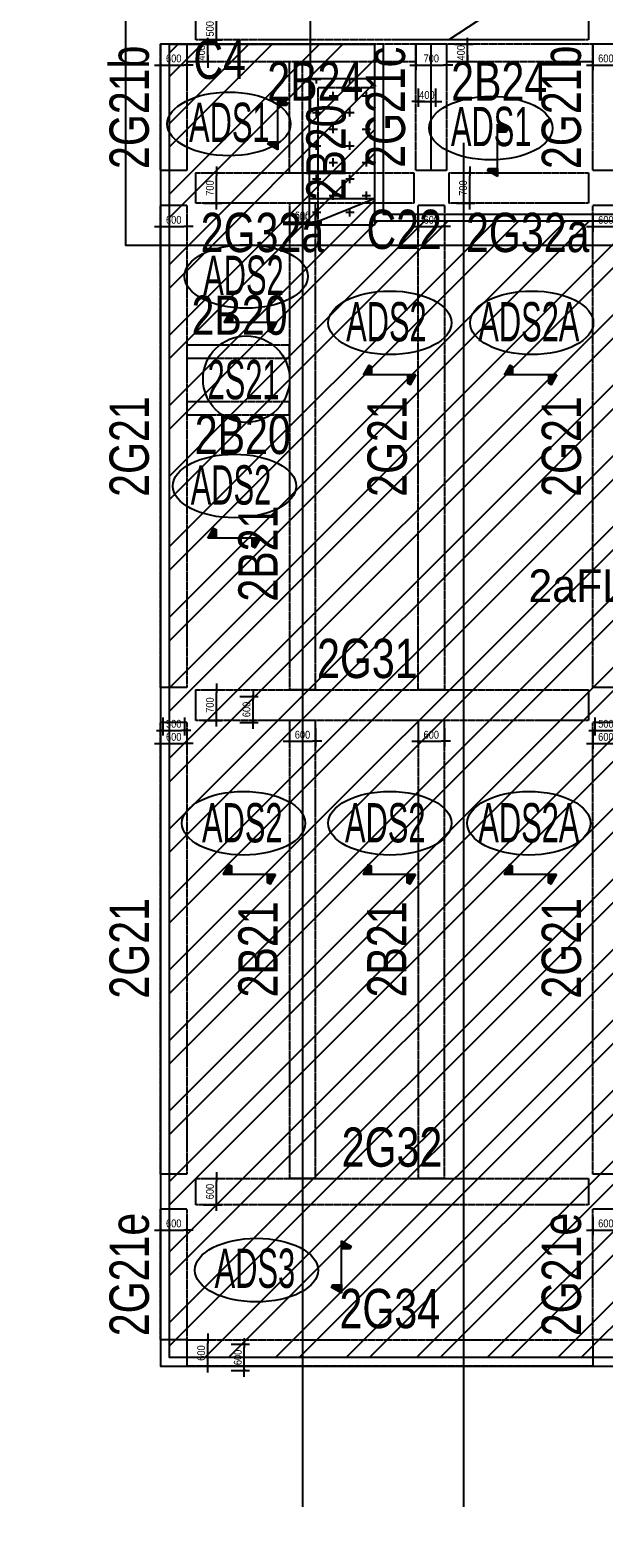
# Model space of a CAD drawing. Header units: millimetres. Extents: x -91198 to 200029, y -144 to 153500.
# Drawn here: x 89162 to 102310, y 73027 to 107427 of the extents above; entities that cross this region are included whole.
import ezdxf
from ezdxf.enums import TextEntityAlignment as Align

# ---------------------------------------------------------------- set-up
doc = ezdxf.new("R2010")
doc.units = ezdxf.units.MM
doc.linetypes.add('HID', pattern=[2.3, 1.5, -0.8])
doc.layers.get('Defpoints').update_dxf_attribs({"color": 159})
for name, color, linetype in [('$0$A-HAT', 8, 'Continuous'), ('^DECK', 130, 'Continuous'), ('A-CEN', 1, 'Continuous'), ('A-ELE', 7, 'Continuous'), ('A-HAT', 251, 'Continuous'), ('A-OPEN', 1, 'Continuous'), ('BEAM-TEXT', 4, 'Continuous'), ('COLUMN-TEXT', 2, 'Continuous'), ('DECK-PL', 4, 'Continuous'), ('DECK-SLAB', 4, 'Continuous'), ('GIRDER-TEXT', 7, 'Continuous'), ('TXT-SLAB', 6, 'Continuous'), ('레벨', 40, 'Continuous'), ('보(beam)', 4, 'HID'), ('보(girder)', 7, 'HID'), ('슬래브라인', 7, 'Continuous')]:
    doc.layers.add(name, color=color, linetype=linetype)
doc.layers.add('NOPLOT', color=191, linetype='Continuous', plot=False)
doc.styles.add('Gdim', font='', dxfattribs={"width": 0.9})
doc.styles.add('Gtx', font='')
doc.styles.get('Gdim').set_extended_font_data('Dotum')
doc.styles.get('Gtx').set_extended_font_data('Dotum')
doc.dimstyles.new('Gdim200', dxfattribs={"dimscale": 200, "dimtxt": 3, "dimasz": 1.2, "dimexe": 2, "dimexo": 3, "dimgap": 1, "dimtad": 1, "dimdsep": 46, "dimlunit": 6, "dimtxsty": 'Gdim', "dimblk1": '_CIDOT', "dimblk2": '_CIDOT', "dimsah": 1, "dimcen": 2.5, "dimdle": 2, "dimclrd": 1, "dimclre": 1, "dimclrt": 3, "dimazin": 2, "dimtfac": 1, "dimtix": 1, "dimtmove": 2, "dimatfit": 3, "dimldrblk": '_CIDOT', "dimfxl": 2, "dimtolj": 1, "dimtzin": 0, "dimarcsym": 0})

# ---------------------------------------------------------------- blocks, each defined once
blk = doc.blocks.new('_CIDOT')
at = {"color": 0, "linetype": 'ByBlock'}
blk.add_line((2, 0), (-1, 0), dxfattribs=at)
at = {"color": 0, "linetype": 'ByBlock', "const_width": 0.5}
blk.add_lwpolyline([(-0.25, 0, 1), (0.25, 0, 1)], format="xyb", close=True, dxfattribs=at)
blk = doc.blocks.new('*D1475')
at = {"layer": 'Defpoints', "color": 155, "lineweight": -2, "transparency": 16777216}
for p, q in [((-1725, 650), (-1305, 650)), ((-1425, 222), (-1425, 578)), ((-1725, 150), (-1305, 150))]:
    blk.add_line(p, q, dxfattribs=at)
at = {"layer": 'Defpoints', "color": 0, "transparency": 16777216}
for p in [(-1905, 650), (-1425, 650), (-1905, 150)]:
    blk.add_point(p, dxfattribs=at)
at = {"layer": 'Defpoints', "color": 155, "lineweight": -2, "transparency": 16777216, "xscale": 71.99999999999994, "yscale": 71.99999999999994, "zscale": 71.99999999999994}
for p, rotation in [((-1425, 650), 90), ((-1425, 150), 270)]:
    blk.add_blockref('_CIDOT', p, dxfattribs=dict(at, rotation=rotation))
at = {"layer": 'Defpoints', "color": 3, "transparency": 16777216, "insert": (-1576, 400), "char_height": 180, "attachment_point": 5, "rotation": 90, "style": 'Gdim'}
blk.add_mtext('\\A1;{\\C155;500}', dxfattribs=at)
blk = doc.blocks.new('*D1509')
at = {"layer": 'Defpoints', "color": 155, "lineweight": -2, "transparency": 16777216}
for p, q in [((-7525, 750), (-7105, 750)), ((-7225, 122), (-7225, 678)), ((-7525, 50), (-7105, 50))]:
    blk.add_line(p, q, dxfattribs=at)
at = {"layer": 'Defpoints', "color": 0, "transparency": 16777216}
for p in [(-7705, 750), (-7225, 750), (-7705, 50)]:
    blk.add_point(p, dxfattribs=at)
at = {"layer": 'Defpoints', "color": 155, "lineweight": -2, "transparency": 16777216, "xscale": 71.99999999999994, "yscale": 71.99999999999994, "zscale": 71.99999999999994}
for p, rotation in [((-7225, 750), 90), ((-7225, 50), 270)]:
    blk.add_blockref('_CIDOT', p, dxfattribs=dict(at, rotation=rotation))
at = {"layer": 'Defpoints', "color": 3, "transparency": 16777216, "insert": (-7376, 400), "char_height": 180, "attachment_point": 5, "rotation": 90, "style": 'Gdim'}
blk.add_mtext('\\A1;{\\C155;700}', dxfattribs=at)
blk = doc.blocks.new('*D1519')
at = {"layer": 'Defpoints', "color": 155, "lineweight": -2, "transparency": 16777216}
for p, q in [((-1725, 700), (-1305, 700)), ((-1425, 172), (-1425, 628)), ((-1725, 100), (-1305, 100))]:
    blk.add_line(p, q, dxfattribs=at)
at = {"layer": 'Defpoints', "color": 0, "transparency": 16777216}
for p in [(-1905, 700), (-1425, 700), (-1905, 100)]:
    blk.add_point(p, dxfattribs=at)
at = {"layer": 'Defpoints', "color": 155, "lineweight": -2, "transparency": 16777216, "xscale": 71.99999999999994, "yscale": 71.99999999999994, "zscale": 71.99999999999994}
for p, rotation in [((-1425, 700), 90), ((-1425, 100), 270)]:
    blk.add_blockref('_CIDOT', p, dxfattribs=dict(at, rotation=rotation))
at = {"layer": 'Defpoints', "color": 3, "transparency": 16777216, "insert": (-1576, 400), "char_height": 180, "attachment_point": 5, "rotation": 90, "style": 'Gdim'}
blk.add_mtext('\\A1;{\\C155;600}', dxfattribs=at)
blk = doc.blocks.new('*D1547')
at = {"layer": 'Defpoints', "color": 155, "lineweight": -2, "transparency": 16777216}
for p, q in [((-888, 500), (-468, 500)), ((-588, 572), (-588, 644)), ((-588, 100), (-588, 500)), ((-888, 100), (-468, 100)), ((-588, 28), (-588, -44))]:
    blk.add_line(p, q, dxfattribs=at)
at = {"layer": 'Defpoints', "color": 0, "transparency": 16777216}
for p in [(-1068, 500), (-588, 500), (-1068, 100)]:
    blk.add_point(p, dxfattribs=at)
at = {"layer": 'Defpoints', "color": 155, "lineweight": -2, "transparency": 16777216, "xscale": 71.99999999999994, "yscale": 71.99999999999994, "zscale": 71.99999999999994}
for p, rotation in [((-588, 500), 270), ((-588, 100), 90)]:
    blk.add_blockref('_CIDOT', p, dxfattribs=dict(at, rotation=rotation))
at = {"layer": 'Defpoints', "color": 3, "transparency": 16777216, "insert": (-738, 300), "char_height": 180, "attachment_point": 5, "rotation": 90, "style": 'Gdim'}
blk.add_mtext('\\A1;{\\C155;400}', dxfattribs=at)
blk = doc.blocks.new('*D1574')
at = {"layer": 'Defpoints', "color": 155, "lineweight": -2, "transparency": 16777216}
for p, q in [((-1725, 700), (-1305, 700)), ((-1425, 172), (-1425, 628)), ((-888, 600), (-468, 600)), ((-588, 72), (-588, 528)), ((-1725, 100), (-1305, 100)), ((-888, 0), (-468, 0))]:
    blk.add_line(p, q, dxfattribs=at)
at = {"layer": 'Defpoints', "color": 0, "transparency": 16777216}
for p in [(-1905, 700), (-1425, 700), (-1068, 600), (-588, 600), (-1905, 100), (-1068, 0)]:
    blk.add_point(p, dxfattribs=at)
at = {"layer": 'Defpoints', "color": 155, "lineweight": -2, "transparency": 16777216, "xscale": 71.99999999999994, "yscale": 71.99999999999994, "zscale": 71.99999999999994}
for p, rotation in [((-1425, 700), 90), ((-588, 600), 90), ((-1425, 100), 270), ((-588, 0), 270)]:
    blk.add_blockref('_CIDOT', p, dxfattribs=dict(at, rotation=rotation))
at = {"layer": 'Defpoints', "color": 3, "transparency": 16777216, "char_height": 180, "attachment_point": 5, "rotation": 90, "style": 'Gdim'}
for insert in [(-1576, 400), (-738, 300)]:
    blk.add_mtext('\\A1;{\\C155;600}', dxfattribs=dict(at, insert=insert))
blk = doc.blocks.new('*D1575')
at = {"layer": 'Defpoints', "color": 155, "lineweight": -2, "transparency": 16777216}
for p, q in [((-1725, 700), (-1305, 700)), ((-1425, 172), (-1425, 628)), ((-1725, 100), (-1305, 100))]:
    blk.add_line(p, q, dxfattribs=at)
at = {"layer": 'Defpoints', "color": 0, "transparency": 16777216}
for p in [(-1905, 700), (-1425, 700), (-1905, 100)]:
    blk.add_point(p, dxfattribs=at)
at = {"layer": 'Defpoints', "color": 155, "lineweight": -2, "transparency": 16777216, "xscale": 71.99999999999994, "yscale": 71.99999999999994, "zscale": 71.99999999999994}
for p, rotation in [((-1425, 700), 90), ((-1425, 100), 270)]:
    blk.add_blockref('_CIDOT', p, dxfattribs=dict(at, rotation=rotation))
at = {"layer": 'Defpoints', "color": 3, "transparency": 16777216, "insert": (-1576, 400), "char_height": 180, "attachment_point": 5, "rotation": 90, "style": 'Gdim'}
blk.add_mtext('\\A1;{\\C155;600}', dxfattribs=at)
blk = doc.blocks.new('*D1576')
at = {"layer": 'Defpoints', "color": 155, "lineweight": -2, "transparency": 16777216}
for p, q in [((-1725, 750), (-1305, 750)), ((-1425, 122), (-1425, 678)), ((-888, 600), (-468, 600)), ((-588, 72), (-588, 528)), ((-1725, 50), (-1305, 50)), ((-888, 0), (-468, 0))]:
    blk.add_line(p, q, dxfattribs=at)
at = {"layer": 'Defpoints', "color": 0, "transparency": 16777216}
for p in [(-1905, 750), (-1425, 750), (-1068, 600), (-588, 600), (-1905, 50), (-1068, 0)]:
    blk.add_point(p, dxfattribs=at)
at = {"layer": 'Defpoints', "color": 155, "lineweight": -2, "transparency": 16777216, "xscale": 71.99999999999994, "yscale": 71.99999999999994, "zscale": 71.99999999999994}
for p, rotation in [((-1425, 750), 90), ((-588, 600), 90), ((-1425, 50), 270), ((-588, 0), 270)]:
    blk.add_blockref('_CIDOT', p, dxfattribs=dict(at, rotation=rotation))
at = {"layer": 'Defpoints', "color": 3, "transparency": 16777216, "char_height": 180, "attachment_point": 5, "rotation": 90, "style": 'Gdim'}
for s, insert in [('\\A1;{\\C155;700}', (-1576, 400)), ('\\A1;{\\C155;600}', (-738, 300))]:
    blk.add_mtext(s, dxfattribs=dict(at, insert=insert))
blk = doc.blocks.new('*D1517')
at = {"layer": 'Defpoints', "color": 155, "lineweight": -2, "transparency": 16777216}
for p, q in [((-1725, 700), (-1305, 700)), ((-1425, 172), (-1425, 628)), ((-1725, 100), (-1305, 100))]:
    blk.add_line(p, q, dxfattribs=at)
at = {"layer": 'Defpoints', "color": 0, "transparency": 16777216}
for p in [(-1905, 700), (-1425, 700), (-1905, 100)]:
    blk.add_point(p, dxfattribs=at)
at = {"layer": 'Defpoints', "color": 155, "lineweight": -2, "transparency": 16777216, "xscale": 71.99999999999994, "yscale": 71.99999999999994, "zscale": 71.99999999999994}
for p, rotation in [((-1425, 700), 90), ((-1425, 100), 270)]:
    blk.add_blockref('_CIDOT', p, dxfattribs=dict(at, rotation=rotation))
at = {"layer": 'Defpoints', "color": 3, "transparency": 16777216, "insert": (-1576, 400), "char_height": 180, "attachment_point": 5, "rotation": 90, "style": 'Gdim'}
blk.add_mtext('\\A1;{\\C155;600}', dxfattribs=at)
blk = doc.blocks.new('*D1526')
at = {"layer": 'Defpoints', "color": 155, "lineweight": -2, "transparency": 16777216}
for p, q in [((-1725, 700), (-1305, 700)), ((-2025, 650), (-1605, 650)), ((-1725, 222), (-1725, 578)), ((-1425, 172), (-1425, 628)), ((-2025, 150), (-1605, 150)), ((-1725, 100), (-1305, 100))]:
    blk.add_line(p, q, dxfattribs=at)
at = {"layer": 'Defpoints', "color": 0, "transparency": 16777216}
for p in [(-1905, 700), (-1425, 700), (-2205, 650), (-1725, 650), (-2205, 150), (-1905, 100)]:
    blk.add_point(p, dxfattribs=at)
at = {"layer": 'Defpoints', "color": 155, "lineweight": -2, "transparency": 16777216, "xscale": 71.99999999999994, "yscale": 71.99999999999994, "zscale": 71.99999999999994}
for p, rotation in [((-1725, 650), 90), ((-1425, 700), 90), ((-1725, 150), 270), ((-1425, 100), 270)]:
    blk.add_blockref('_CIDOT', p, dxfattribs=dict(at, rotation=rotation))
at = {"layer": 'Defpoints', "color": 3, "transparency": 16777216, "char_height": 180, "attachment_point": 5, "rotation": 90, "style": 'Gdim'}
for s, insert in [('\\A1;{\\C155;500}', (-1876, 400)), ('\\A1;{\\C155;600}', (-1576, 400))]:
    blk.add_mtext(s, dxfattribs=dict(at, insert=insert))
blk = doc.blocks.new('*D1543')
at = {"layer": 'Defpoints', "color": 155, "lineweight": -2, "transparency": 16777216}
for p, q in [((-1725, 700), (-1305, 700)), ((-1425, 172), (-1425, 628)), ((-1725, 100), (-1305, 100))]:
    blk.add_line(p, q, dxfattribs=at)
at = {"layer": 'Defpoints', "color": 0, "transparency": 16777216}
for p in [(-1905, 700), (-1425, 700), (-1905, 100)]:
    blk.add_point(p, dxfattribs=at)
at = {"layer": 'Defpoints', "color": 155, "lineweight": -2, "transparency": 16777216, "xscale": 71.99999999999994, "yscale": 71.99999999999994, "zscale": 71.99999999999994}
for p, rotation in [((-1425, 700), 90), ((-1425, 100), 270)]:
    blk.add_blockref('_CIDOT', p, dxfattribs=dict(at, rotation=rotation))
at = {"layer": 'Defpoints', "color": 3, "transparency": 16777216, "insert": (-1576, 400), "char_height": 180, "attachment_point": 5, "rotation": 90, "style": 'Gdim'}
blk.add_mtext('\\A1;{\\C155;600}', dxfattribs=at)
blk = doc.blocks.new('*D1578')
at = {"layer": 'Defpoints', "color": 155, "lineweight": -2, "transparency": 16777216}
for p, q in [((-888, 600), (-468, 600)), ((-888, 600), (-468, 600)), ((-588, 72), (-588, 528)), ((-588, 72), (-588, 528)), ((-888, 0), (-468, 0)), ((-888, 0), (-468, 0))]:
    blk.add_line(p, q, dxfattribs=at)
at = {"layer": 'Defpoints', "color": 0, "transparency": 16777216}
for p in [(-1068, 600), (-1068, 600), (-588, 600), (-588, 600), (-1068, 0), (-1068, 0)]:
    blk.add_point(p, dxfattribs=at)
at = {"layer": 'Defpoints', "color": 155, "lineweight": -2, "transparency": 16777216, "xscale": 71.99999999999994, "yscale": 71.99999999999994, "zscale": 71.99999999999994}
for p, rotation in [((-588, 600), 90), ((-588, 600), 90), ((-588, 0), 270), ((-588, 0), 270)]:
    blk.add_blockref('_CIDOT', p, dxfattribs=dict(at, rotation=rotation))
at = {"layer": 'Defpoints', "color": 3, "transparency": 16777216, "insert": (-738, 300), "char_height": 180, "attachment_point": 5, "rotation": 90, "style": 'Gdim'}
blk.add_mtext('\\A1;{\\C155;600}', dxfattribs=at)
blk.add_mtext('\\A1;{\\C155;600}', dxfattribs=at)
blk = doc.blocks.new('*D1580')
at = {"layer": 'Defpoints', "color": 155, "lineweight": -2, "transparency": 16777216}
for p, q in [((-888, 600), (-468, 600)), ((-838, 600), (-418, 600)), ((-588, 72), (-588, 528)), ((-538, 72), (-538, 528)), ((-888, 0), (-468, 0)), ((-838, 0), (-418, 0))]:
    blk.add_line(p, q, dxfattribs=at)
at = {"layer": 'Defpoints', "color": 0, "transparency": 16777216}
for p in [(-1068, 600), (-1018, 600), (-588, 600), (-538, 600), (-1068, 0), (-1018, 0)]:
    blk.add_point(p, dxfattribs=at)
at = {"layer": 'Defpoints', "color": 155, "lineweight": -2, "transparency": 16777216, "xscale": 71.99999999999994, "yscale": 71.99999999999994, "zscale": 71.99999999999994}
for p, rotation in [((-588, 600), 90), ((-538, 600), 90), ((-588, 0), 270), ((-538, 0), 270)]:
    blk.add_blockref('_CIDOT', p, dxfattribs=dict(at, rotation=rotation))
at = {"layer": 'Defpoints', "color": 3, "transparency": 16777216, "char_height": 180, "attachment_point": 5, "rotation": 90, "style": 'Gdim'}
for insert in [(-738, 300), (-688, 300)]:
    blk.add_mtext('\\A1;{\\C155;600}', dxfattribs=dict(at, insert=insert))
blk = doc.blocks.new('*D1598')
at = {"layer": 'Defpoints', "color": 155, "lineweight": -2, "transparency": 16777216}
for p, q in [((138834, 97805), (139254, 97805)), ((139134, 97877), (139134, 97949)), ((139134, 97505), (139134, 97805)), ((138834, 97505), (139254, 97505)), ((139134, 97433), (139134, 97361)), ((-888, 600), (-468, 600)), ((-588, 72), (-588, 528)), ((-888, 0), (-468, 0))]:
    blk.add_line(p, q, dxfattribs=at)
at = {"layer": 'Defpoints', "color": 0, "transparency": 16777216}
for p in [(138654, 97805), (139134, 97805), (138654, 97505), (-1068, 600), (-588, 600), (-1068, 0)]:
    blk.add_point(p, dxfattribs=at)
at = {"layer": 'Defpoints', "color": 155, "lineweight": -2, "transparency": 16777216, "xscale": 71.99999999999994, "yscale": 71.99999999999994, "zscale": 71.99999999999994}
for p, rotation in [((139134, 97805), 270), ((139134, 97505), 90), ((-588, 600), 90), ((-588, 0), 270)]:
    blk.add_blockref('_CIDOT', p, dxfattribs=dict(at, rotation=rotation))
at = {"layer": 'Defpoints', "color": 3, "transparency": 16777216, "char_height": 180, "attachment_point": 5, "rotation": 90, "style": 'Gdim'}
for s, insert in [('\\A1;{\\C155;300}', (138983, 97655)), ('\\A1;{\\C155;600}', (-738, 300))]:
    blk.add_mtext(s, dxfattribs=dict(at, insert=insert))
blk = doc.blocks.new('A$C58C40D4B')
at = {"layer": 'DECK-PL'}
for points in [[(-600, 2), (-471, -223), (-415, -192), (-415, 2)], [(600, 2), (471, 228), (415, 196), (415, 2)]]:
    blk.add_hatch(color=256, dxfattribs=at).paths.add_polyline_path(points)
blk.add_line((-600, 2), (600, 2), dxfattribs=at)
for points in [[(-600, 2), (-471, -223), (-415, -192), (-415, 2), (-415, 2), (-471, 2), (-600, 2)], [(600, 2), (471, 228), (415, 196), (415, 2), (415, 2), (471, 2), (600, 2)]]:
    blk.add_lwpolyline(points, dxfattribs=at)
blk = doc.blocks.new('*D1424')
at = {"layer": 'Defpoints', "color": 155, "lineweight": -2, "transparency": 16777216}
for p, q in [((-7525, 750), (-7105, 750)), ((-7225, 122), (-7225, 678)), ((-888, 500), (-468, 500)), ((-588, 572), (-588, 644)), ((-588, 100), (-588, 500)), ((-7525, 50), (-7105, 50)), ((-888, 100), (-468, 100)), ((-588, 28), (-588, -44))]:
    blk.add_line(p, q, dxfattribs=at)
at = {"layer": 'Defpoints', "color": 0, "transparency": 16777216}
for p in [(-7705, 750), (-7225, 750), (-1068, 500), (-588, 500), (-7705, 50), (-1068, 100)]:
    blk.add_point(p, dxfattribs=at)
at = {"layer": 'Defpoints', "color": 155, "lineweight": -2, "transparency": 16777216, "xscale": 71.99999999999994, "yscale": 71.99999999999994, "zscale": 71.99999999999994}
for p, rotation in [((-7225, 750), 90), ((-588, 500), 270), ((-7225, 50), 270), ((-588, 100), 90)]:
    blk.add_blockref('_CIDOT', p, dxfattribs=dict(at, rotation=rotation))
at = {"layer": 'Defpoints', "color": 3, "transparency": 16777216, "char_height": 180, "attachment_point": 5, "rotation": 90, "style": 'Gdim'}
for s, insert in [('\\A1;{\\C155;700}', (-7376, 400)), ('\\A1;{\\C155;400}', (-738, 300))]:
    blk.add_mtext(s, dxfattribs=dict(at, insert=insert))
blk = doc.blocks.new('*D1609')
at = {"layer": 'Defpoints', "color": 155, "lineweight": -2, "transparency": 16777216}
for p, q in [((-7525, 750), (-7105, 750)), ((-7225, 122), (-7225, 678)), ((-7525, 50), (-7105, 50))]:
    blk.add_line(p, q, dxfattribs=at)
at = {"layer": 'Defpoints', "color": 0, "transparency": 16777216}
for p in [(-7705, 750), (-7225, 750), (-7705, 50)]:
    blk.add_point(p, dxfattribs=at)
at = {"layer": 'Defpoints', "color": 155, "lineweight": -2, "transparency": 16777216, "xscale": 71.99999999999994, "yscale": 71.99999999999994, "zscale": 71.99999999999994}
for p, rotation in [((-7225, 750), 90), ((-7225, 50), 270)]:
    blk.add_blockref('_CIDOT', p, dxfattribs=dict(at, rotation=rotation))
at = {"layer": 'Defpoints', "color": 3, "transparency": 16777216, "insert": (-7376, 400), "char_height": 180, "attachment_point": 5, "rotation": 90, "style": 'Gdim'}
blk.add_mtext('\\A1;{\\C155;700}', dxfattribs=at)
blk = doc.blocks.new('*D1610')
at = {"layer": 'Defpoints', "color": 155, "lineweight": -2, "transparency": 16777216}
for p, q in [((-1725, 750), (-1305, 750)), ((-1425, 122), (-1425, 678)), ((-888, 500), (-468, 500)), ((-588, 572), (-588, 644)), ((-588, 100), (-588, 500)), ((-1725, 50), (-1305, 50)), ((-888, 100), (-468, 100)), ((-588, 28), (-588, -44))]:
    blk.add_line(p, q, dxfattribs=at)
at = {"layer": 'Defpoints', "color": 0, "transparency": 16777216}
for p in [(-1905, 750), (-1425, 750), (-1068, 500), (-588, 500), (-1905, 50), (-1068, 100)]:
    blk.add_point(p, dxfattribs=at)
at = {"layer": 'Defpoints', "color": 155, "lineweight": -2, "transparency": 16777216, "xscale": 71.99999999999994, "yscale": 71.99999999999994, "zscale": 71.99999999999994}
for p, rotation in [((-1425, 750), 90), ((-588, 500), 270), ((-1425, 50), 270), ((-588, 100), 90)]:
    blk.add_blockref('_CIDOT', p, dxfattribs=dict(at, rotation=rotation))
at = {"layer": 'Defpoints', "color": 3, "transparency": 16777216, "char_height": 180, "attachment_point": 5, "rotation": 90, "style": 'Gdim'}
for s, insert in [('\\A1;{\\C155;700}', (-1576, 400)), ('\\A1;{\\C155;400}', (-738, 300))]:
    blk.add_mtext(s, dxfattribs=dict(at, insert=insert))
blk = doc.blocks.new('*D1611')
at = {"layer": 'Defpoints', "color": 155, "lineweight": -2, "transparency": 16777216}
for p, q in [((-838, 500), (-418, 500)), ((-538, 572), (-538, 644)), ((-538, 100), (-538, 500)), ((-838, 100), (-418, 100)), ((-538, 28), (-538, -44))]:
    blk.add_line(p, q, dxfattribs=at)
at = {"layer": 'Defpoints', "color": 0, "transparency": 16777216}
for p in [(-1018, 500), (-538, 500), (-1018, 100)]:
    blk.add_point(p, dxfattribs=at)
at = {"layer": 'Defpoints', "color": 155, "lineweight": -2, "transparency": 16777216, "xscale": 71.99999999999994, "yscale": 71.99999999999994, "zscale": 71.99999999999994}
for p, rotation in [((-538, 500), 270), ((-538, 100), 90)]:
    blk.add_blockref('_CIDOT', p, dxfattribs=dict(at, rotation=rotation))
at = {"layer": 'Defpoints', "color": 3, "transparency": 16777216, "insert": (-688, 300), "char_height": 180, "attachment_point": 5, "rotation": 90, "style": 'Gdim'}
blk.add_mtext('\\A1;{\\C155;400}', dxfattribs=at)
blk = doc.blocks.new('*D1613')
at = {"layer": 'Defpoints', "color": 155, "lineweight": -2, "transparency": 16777216}
for p, q in [((-1725, 700), (-1305, 700)), ((-1425, 172), (-1425, 628)), ((-1725, 100), (-1305, 100))]:
    blk.add_line(p, q, dxfattribs=at)
at = {"layer": 'Defpoints', "color": 0, "transparency": 16777216}
for p in [(-1905, 700), (-1425, 700), (-1905, 100)]:
    blk.add_point(p, dxfattribs=at)
at = {"layer": 'Defpoints', "color": 155, "lineweight": -2, "transparency": 16777216, "xscale": 71.99999999999994, "yscale": 71.99999999999994, "zscale": 71.99999999999994}
for p, rotation in [((-1425, 700), 90), ((-1425, 100), 270)]:
    blk.add_blockref('_CIDOT', p, dxfattribs=dict(at, rotation=rotation))
at = {"layer": 'Defpoints', "color": 3, "transparency": 16777216, "insert": (-1576, 400), "char_height": 180, "attachment_point": 5, "rotation": 90, "style": 'Gdim'}
blk.add_mtext('\\A1;{\\C155;600}', dxfattribs=at)
blk = doc.blocks.new('*D1614')
at = {"layer": 'Defpoints', "color": 155, "lineweight": -2, "transparency": 16777216}
for p, q in [((171734, 107105), (172154, 107105)), ((172034, 107177), (172034, 107249)), ((172034, 106705), (172034, 107105)), ((171734, 106705), (172154, 106705)), ((172034, 106633), (172034, 106561)), ((-1725, 750), (-1305, 750)), ((-1425, 122), (-1425, 678)), ((-1725, 50), (-1305, 50))]:
    blk.add_line(p, q, dxfattribs=at)
at = {"layer": 'Defpoints', "color": 0, "transparency": 16777216}
for p in [(171554, 107105), (172034, 107105), (171554, 106705), (-1905, 750), (-1425, 750), (-1905, 50)]:
    blk.add_point(p, dxfattribs=at)
at = {"layer": 'Defpoints', "color": 155, "lineweight": -2, "transparency": 16777216, "xscale": 71.99999999999994, "yscale": 71.99999999999994, "zscale": 71.99999999999994}
for p, rotation in [((172034, 107105), 270), ((172034, 106705), 90), ((-1425, 750), 90), ((-1425, 50), 270)]:
    blk.add_blockref('_CIDOT', p, dxfattribs=dict(at, rotation=rotation))
at = {"layer": 'Defpoints', "color": 3, "transparency": 16777216, "char_height": 180, "attachment_point": 5, "rotation": 90, "style": 'Gdim'}
for s, insert in [('\\A1;{\\C155;400}', (171883, 106905)), ('\\A1;{\\C155;700}', (-1576, 400))]:
    blk.add_mtext(s, dxfattribs=dict(at, insert=insert))
blk = doc.blocks.new('*D1616')
at = {"layer": 'Defpoints', "color": 155, "lineweight": -2, "transparency": 16777216}
for p, q in [((171834, 104105), (172254, 104105)), ((172134, 103577), (172134, 104033)), ((171834, 103505), (172254, 103505)), ((-1725, 700), (-1305, 700)), ((-1425, 172), (-1425, 628)), ((-1725, 100), (-1305, 100))]:
    blk.add_line(p, q, dxfattribs=at)
at = {"layer": 'Defpoints', "color": 0, "transparency": 16777216}
for p in [(171654, 104105), (172134, 104105), (171654, 103505), (-1905, 700), (-1425, 700), (-1905, 100)]:
    blk.add_point(p, dxfattribs=at)
at = {"layer": 'Defpoints', "color": 155, "lineweight": -2, "transparency": 16777216, "xscale": 71.99999999999994, "yscale": 71.99999999999994, "zscale": 71.99999999999994}
for p, rotation in [((172134, 104105), 90), ((172134, 103505), 270), ((-1425, 700), 90), ((-1425, 100), 270)]:
    blk.add_blockref('_CIDOT', p, dxfattribs=dict(at, rotation=rotation))
at = {"layer": 'Defpoints', "color": 3, "transparency": 16777216, "char_height": 180, "attachment_point": 5, "rotation": 90, "style": 'Gdim'}
for insert in [(171983, 103805), (-1576, 400)]:
    blk.add_mtext('\\A1;{\\C155;600}', dxfattribs=dict(at, insert=insert))
blk = doc.blocks.new('*U1160')
at = {"layer": 'Defpoints'}
for p, q in [((-1905.451, 650), (-1905.451, 150)), ((7094.549, 650), (7094.549, 150))]:
    blk.add_line(p, q, dxfattribs=at)
at = {"layer": '보(girder)'}
for p, q in [((-1905.451, 650), (7094.549, 650)), ((7094.549, 150), (-1905.451, 150))]:
    blk.add_line(p, q, dxfattribs=at)
at = {"layer": 'Defpoints'}
dim = blk.add_linear_dim(base=(-1425.451, 650), p1=(-1905.451, 150), p2=(-1905.451, 650), angle=90, text='{\\C155;<>}', dimstyle='Gdim200', override={"dimscale": 60, "dimzin": 8, "dimclrd": 155, "dimclre": 155}, dxfattribs=at)
dim.commit()
dim.dimension.update_dxf_attribs({"geometry": '*D1475', "text_midpoint": (-1575.573, 400)})
blk = doc.blocks.new('*U1228')
at = {"layer": 'Defpoints'}
for p, q in [((-7705.451, 750), (-7705.451, 50)), ((-2705.451, 750), (-2705.451, 50))]:
    blk.add_line(p, q, dxfattribs=at)
at = {"layer": '보(girder)'}
for p, q in [((-7705.451, 750), (-2705.451, 750)), ((-2705.451, 50), (-7705.451, 50))]:
    blk.add_line(p, q, dxfattribs=at)
at = {"layer": 'Defpoints'}
dim = blk.add_linear_dim(base=(-7225.451, 750), p1=(-7705.451, 50), p2=(-7705.451, 750), angle=90, text='{\\C155;<>}', dimstyle='Gdim200', override={"dimscale": 60, "dimzin": 8, "dimclrd": 155, "dimclre": 155}, dxfattribs=at)
dim.commit()
dim.dimension.update_dxf_attribs({"geometry": '*D1509', "text_midpoint": (-7375.573, 400)})
blk = doc.blocks.new('*U1248')
at = {"layer": 'Defpoints'}
for p, q in [((-1905.451, 700), (-1905.451, 100)), ((994.549, 700), (994.549, 100))]:
    blk.add_line(p, q, dxfattribs=at)
at = {"layer": '보(girder)'}
for p, q in [((-1905.451, 700), (994.549, 700)), ((994.549, 100), (-1905.451, 100))]:
    blk.add_line(p, q, dxfattribs=at)
at = {"layer": 'Defpoints'}
dim = blk.add_linear_dim(base=(-1425.451, 700), p1=(-1905.451, 100), p2=(-1905.451, 700), angle=90, text='{\\C155;<>}', dimstyle='Gdim200', override={"dimscale": 60, "dimzin": 8, "dimclrd": 155, "dimclre": 155}, dxfattribs=at)
dim.commit()
dim.dimension.update_dxf_attribs({"geometry": '*D1519', "text_midpoint": (-1575.573, 400)})
blk = doc.blocks.new('*U1304')
at = {"layer": 'Defpoints'}
for p, q in [((-1067.879, 500), (-1067.879, 100)), ((4182.121, 500), (4182.121, 100))]:
    blk.add_line(p, q, dxfattribs=at)
at = {"layer": '보(beam)'}
for p, q in [((4182.121, 500), (-1067.879, 500)), ((-1067.879, 100), (4182.121, 100))]:
    blk.add_line(p, q, dxfattribs=at)
at = {"layer": 'Defpoints'}
dim = blk.add_linear_dim(base=(-587.879, 500), p1=(-1067.879, 100), p2=(-1067.879, 500), angle=90, text='{\\C155;<>}', dimstyle='Gdim200', override={"dimscale": 60, "dimzin": 8, "dimclrd": 155, "dimclre": 155}, dxfattribs=at)
dim.commit()
dim.dimension.update_dxf_attribs({"geometry": '*D1547', "text_midpoint": (-738.001, 300)})
blk = doc.blocks.new('*U1358')
at = {"layer": 'Defpoints'}
for p, q in [((-1905.451, 700), (-1905.451, 100)), ((7394.549, 700), (7394.549, 100))]:
    blk.add_line(p, q, dxfattribs=at)
at = {"layer": '보(girder)'}
for p, q in [((-1905.451, 700), (7394.549, 700)), ((7394.549, 100), (-1905.451, 100))]:
    blk.add_line(p, q, dxfattribs=at)
at = {"layer": 'Defpoints'}
dim = blk.add_linear_dim(base=(-1425.451, 700), p1=(-1905.451, 100), p2=(-1905.451, 700), angle=90, text='{\\C155;<>}', dimstyle='Gdim200', override={"dimscale": 60, "dimzin": 8, "dimclrd": 155, "dimclre": 155}, dxfattribs=at)
dim.commit()
dim.dimension.update_dxf_attribs({"geometry": '*D1574', "text_midpoint": (-1575.573, 400)})
blk = doc.blocks.new('*U1360')
at = {"layer": 'Defpoints'}
for p, q in [((-1905.451, 700), (-1905.451, 100)), ((7094.549, 700), (7094.549, 100))]:
    blk.add_line(p, q, dxfattribs=at)
at = {"layer": '보(girder)'}
for p, q in [((-1905.451, 700), (7094.549, 700)), ((7094.549, 100), (-1905.451, 100))]:
    blk.add_line(p, q, dxfattribs=at)
at = {"layer": 'Defpoints'}
dim = blk.add_linear_dim(base=(-1425.451, 700), p1=(-1905.451, 100), p2=(-1905.451, 700), angle=90, text='{\\C155;<>}', dimstyle='Gdim200', override={"dimscale": 60, "dimzin": 8, "dimclrd": 155, "dimclre": 155}, dxfattribs=at)
dim.commit()
dim.dimension.update_dxf_attribs({"geometry": '*D1575', "text_midpoint": (-1575.573, 400)})
blk = doc.blocks.new('*U1362')
at = {"layer": 'Defpoints'}
for p, q in [((-1905.451, 750), (-1905.451, 50)), ((7094.549, 750), (7094.549, 50))]:
    blk.add_line(p, q, dxfattribs=at)
at = {"layer": '보(girder)'}
for p, q in [((-1905.451, 750), (7094.549, 750)), ((7094.549, 50), (-1905.451, 50))]:
    blk.add_line(p, q, dxfattribs=at)
at = {"layer": 'Defpoints'}
dim = blk.add_linear_dim(base=(-1425.451, 750), p1=(-1905.451, 50), p2=(-1905.451, 750), angle=90, text='{\\C155;<>}', dimstyle='Gdim200', override={"dimscale": 60, "dimzin": 8, "dimclrd": 155, "dimclre": 155}, dxfattribs=at)
dim.commit()
dim.dimension.update_dxf_attribs({"geometry": '*D1576', "text_midpoint": (-1575.573, 400)})
blk = doc.blocks.new('*U1244')
at = {"layer": 'Defpoints'}
for p, q in [((-1905.451, 700), (-1905.451, 100)), ((9144.549, 700), (9144.549, 100))]:
    blk.add_line(p, q, dxfattribs=at)
at = {"layer": '보(girder)'}
for p, q in [((-1905.451, 700), (9144.549, 700)), ((9144.549, 100), (-1905.451, 100))]:
    blk.add_line(p, q, dxfattribs=at)
at = {"layer": 'Defpoints'}
dim = blk.add_linear_dim(base=(-1425.451, 700), p1=(-1905.451, 100), p2=(-1905.451, 700), angle=90, text='{\\C155;<>}', dimstyle='Gdim200', override={"dimscale": 60, "dimzin": 8, "dimclrd": 155, "dimclre": 155}, dxfattribs=at)
dim.commit()
dim.dimension.update_dxf_attribs({"geometry": '*D1517', "text_midpoint": (-1575.573, 400)})
blk = doc.blocks.new('*U1258')
at = {"layer": 'Defpoints'}
for p, q in [((-1905.451, 700), (-1905.451, 100)), ((8444.549, 700), (8444.549, 100))]:
    blk.add_line(p, q, dxfattribs=at)
at = {"layer": '보(girder)'}
for p, q in [((-1905.451, 700), (8444.549, 700)), ((8444.549, 100), (-1905.451, 100))]:
    blk.add_line(p, q, dxfattribs=at)
at = {"layer": 'Defpoints'}
dim = blk.add_linear_dim(base=(-1425.451, 700), p1=(-1905.451, 100), p2=(-1905.451, 700), angle=90, text='{\\C155;<>}', dimstyle='Gdim200', override={"dimscale": 60, "dimzin": 8, "dimclrd": 155, "dimclre": 155}, dxfattribs=at)
dim.commit()
dim.dimension.update_dxf_attribs({"geometry": '*D1526', "text_midpoint": (-1575.573, 400)})
blk = doc.blocks.new('*U1296')
at = {"layer": 'Defpoints'}
for p, q in [((-1905.451, 700), (-1905.451, 100)), ((1094.549, 700), (1094.549, 100))]:
    blk.add_line(p, q, dxfattribs=at)
at = {"layer": '보(girder)'}
for p, q in [((-1905.451, 700), (1094.549, 700)), ((1094.549, 100), (-1905.451, 100))]:
    blk.add_line(p, q, dxfattribs=at)
at = {"layer": 'Defpoints'}
dim = blk.add_linear_dim(base=(-1425.451, 700), p1=(-1905.451, 100), p2=(-1905.451, 700), angle=90, text='{\\C155;<>}', dimstyle='Gdim200', override={"dimscale": 60, "dimzin": 8, "dimclrd": 155, "dimclre": 155}, dxfattribs=at)
dim.commit()
dim.dimension.update_dxf_attribs({"geometry": '*D1543', "text_midpoint": (-1575.573, 400)})
blk = doc.blocks.new('*U1366')
at = {"layer": 'Defpoints'}
for p, q in [((-1067.879, 600), (-1067.879, 0)), ((9432.121, 600), (9432.121, 0))]:
    blk.add_line(p, q, dxfattribs=at)
at = {"layer": '보(beam)'}
for p, q in [((9432.121, 600), (-1067.879, 600)), ((-1067.879, 0), (9432.121, 0))]:
    blk.add_line(p, q, dxfattribs=at)
at = {"layer": 'Defpoints'}
dim = blk.add_linear_dim(base=(-587.879, 600), p1=(-1067.879, 0), p2=(-1067.879, 600), angle=90, text='{\\C155;<>}', dimstyle='Gdim200', override={"dimscale": 60, "dimzin": 8, "dimclrd": 155, "dimclre": 155}, dxfattribs=at)
dim.commit()
dim.dimension.update_dxf_attribs({"geometry": '*D1578', "text_midpoint": (-738.001, 300)})
blk = doc.blocks.new('*U1368')
at = {"layer": 'Defpoints'}
for p, q in [((-1017.879, 600), (-1017.879, 0)), ((10132.121, 600), (10132.121, 0))]:
    blk.add_line(p, q, dxfattribs=at)
at = {"layer": '보(beam)'}
for p, q in [((10132.121, 600), (-1017.879, 600)), ((-1017.879, 0), (10132.121, 0))]:
    blk.add_line(p, q, dxfattribs=at)
at = {"layer": 'Defpoints'}
dim = blk.add_linear_dim(base=(-537.879, 600), p1=(-1017.879, 0), p2=(-1017.879, 600), angle=90, text='{\\C155;<>}', dimstyle='Gdim200', override={"dimscale": 60, "dimzin": 8, "dimclrd": 155, "dimclre": 155}, dxfattribs=at)
dim.commit()
dim.dimension.update_dxf_attribs({"geometry": '*D1580', "text_midpoint": (-688.001, 300)})
blk = doc.blocks.new('*U1425')
at = {"layer": 'Defpoints'}
for p, q in [((-7705.451, 750), (-7705.451, 50)), ((-4505.451, 750), (-4505.451, 50)), ((-1067.879, 500), (-1067.879, 100)), ((2932.121, 500), (2932.121, 100))]:
    blk.add_line(p, q, dxfattribs=at)
at = {"layer": '보(beam)'}
for p, q in [((2932.121, 500), (-1067.879, 500)), ((-1067.879, 100), (2932.121, 100))]:
    blk.add_line(p, q, dxfattribs=at)
at = {"layer": '보(girder)'}
for p, q in [((-7705.451, 750), (-4505.451, 750)), ((-4505.451, 50), (-7705.451, 50))]:
    blk.add_line(p, q, dxfattribs=at)
at = {"layer": 'Defpoints'}
for base, p1, p2, picture, middle in [((-587.879, 500), (-1067.879, 100), (-1067.879, 500), '*D1424', (-738.001, 300)), ((-7225.451, 750), (-7705.451, 50), (-7705.451, 750), '*D1609', (-7375.573, 400))]:
    dim = blk.add_linear_dim(base=base, p1=p1, p2=p2, angle=90, text='{\\C155;<>}', dimstyle='Gdim200', override={"dimscale": 60, "dimzin": 8, "dimclrd": 155, "dimclre": 155}, dxfattribs=at)
    dim.commit()
    dim.dimension.update_dxf_attribs({"geometry": picture, "text_midpoint": middle})
blk = doc.blocks.new('*U1427')
at = {"layer": 'Defpoints'}
for p, q in [((-1905.451, 750), (-1905.451, 50)), ((994.549, 750), (994.549, 50))]:
    blk.add_line(p, q, dxfattribs=at)
at = {"layer": '보(girder)'}
for p, q in [((-1905.451, 750), (994.549, 750)), ((994.549, 50), (-1905.451, 50))]:
    blk.add_line(p, q, dxfattribs=at)
at = {"layer": 'Defpoints'}
dim = blk.add_linear_dim(base=(-1425.451, 750), p1=(-1905.451, 50), p2=(-1905.451, 750), angle=90, text='{\\C155;<>}', dimstyle='Gdim200', override={"dimscale": 60, "dimzin": 8, "dimclrd": 155, "dimclre": 155}, dxfattribs=at)
dim.commit()
dim.dimension.update_dxf_attribs({"geometry": '*D1610', "text_midpoint": (-1575.573, 400)})
blk = doc.blocks.new('*U1429')
at = {"layer": 'Defpoints'}
for p, q in [((-1017.879, 500), (-1017.879, 100)), ((2332.121, 500), (2332.121, 100))]:
    blk.add_line(p, q, dxfattribs=at)
at = {"layer": '보(beam)'}
for p, q in [((2332.121, 500), (-1017.879, 500)), ((-1017.879, 100), (2332.121, 100))]:
    blk.add_line(p, q, dxfattribs=at)
at = {"layer": 'Defpoints'}
dim = blk.add_linear_dim(base=(-537.879, 500), p1=(-1017.879, 100), p2=(-1017.879, 500), angle=90, text='{\\C155;<>}', dimstyle='Gdim200', override={"dimscale": 60, "dimzin": 8, "dimclrd": 155, "dimclre": 155}, dxfattribs=at)
dim.commit()
dim.dimension.update_dxf_attribs({"geometry": '*D1611', "text_midpoint": (-688.001, 300)})
blk = doc.blocks.new('*U1433')
at = {"layer": 'Defpoints'}
for p, q in [((-1905.451, 700), (-1905.451, 100)), ((9194.549, 700), (9194.549, 100))]:
    blk.add_line(p, q, dxfattribs=at)
at = {"layer": '보(girder)'}
for p, q in [((-1905.451, 700), (9194.549, 700)), ((9194.549, 100), (-1905.451, 100))]:
    blk.add_line(p, q, dxfattribs=at)
at = {"layer": 'Defpoints'}
dim = blk.add_linear_dim(base=(-1425.451, 700), p1=(-1905.451, 100), p2=(-1905.451, 700), angle=90, text='{\\C155;<>}', dimstyle='Gdim200', override={"dimscale": 60, "dimzin": 8, "dimclrd": 155, "dimclre": 155}, dxfattribs=at)
dim.commit()
dim.dimension.update_dxf_attribs({"geometry": '*D1613', "text_midpoint": (-1575.573, 400)})

msp = doc.modelspace()

# ---------------------------------------------------------------- hatches: boundary and pattern name
at = {"layer": '$0$A-HAT'}
h = msp.add_hatch(dxfattribs=at)
h.set_pattern_fill('CROSS', color=1, scale=60)
h.paths.add_polyline_path([(95553.571, 106305.016), (97053.571, 106305.016), (97053.571, 102955.018), (95553.571, 102955.018)])
at = {"layer": 'A-HAT'}
h = msp.add_hatch(dxfattribs=at)
h.set_pattern_fill('ANSI32', color=256, scale=120)
h.paths.add_polyline_path([(97053.571, 103055.018), (111853.571, 103055.018), (111853.571, 79505.017), (123653.571, 79505.017), (123653.571, 77005.018), (92353.571, 77005.018), (92353.571, 107105.018), (97053.571, 107105.018)])

# ---------------------------------------------------------------- linework, layer by layer
at = {"layer": '^DECK', "color": 0}
msp.add_circle((94117.076, 99426.534), 990.918, dxfattribs=at)
for centre in [(93719.391, 105273.911), (99717.473, 105178.938), (94113.344, 101780.713), (97406.244, 100716.483), (100653.829, 100716.483), (93846.006, 96976.263), (94053.752, 89247.895), (97403.903, 89247.895), (100589.063, 89247.895), (94349.771, 79005.016)]:
    msp.add_ellipse(centre, major_axis=(1412.381, 0), ratio=0.51617646, dxfattribs=at)
at = {"layer": 'A-CEN'}
for p, q in [((95578.571, 113120.033), (95578.571, 105515.016)), ((95403.571, 104842.297), (95403.571, 73578.481)), ((99093.571, 104842.297), (99093.571, 73578.481))]:
    msp.add_line(p, q, dxfattribs=at)
at = {"layer": 'A-ELE'}
for p, q in [((95553.571, 106305.016), (95553.571, 102955.018)), ((97053.571, 106305.016), (95553.571, 106305.016)), ((97053.571, 103555.018), (95553.571, 103555.018)), ((97053.571, 102955.018), (95553.571, 102955.018)), ((97053.571, 103055.018), (97053.571, 102955.018))]:
    msp.add_line(p, q, dxfattribs=at)
at = {"layer": 'A-ELE', "color": 6, "linetype": 'HID'}
for p, q in [((97053.571, 106105.016), (95753.571, 106105.016)), ((95753.571, 106105.016), (95753.571, 102955.018))]:
    msp.add_line(p, q, dxfattribs=at)
at = {"layer": 'A-ELE', "elevation": 0}
msp.add_lwpolyline([(101753.571, 107205.014), (98753.571, 107205.017)], dxfattribs=at)
at = {"layer": 'A-HAT'}
msp.add_line((98353.571, 104205.018), (98353.571, 107105.018), dxfattribs=at)
at = {"layer": 'A-OPEN'}
for p, q in [((101753.571, 109165.014), (98753.571, 107205.018)), ((97053.571, 103555.018), (95553.571, 102955.018))]:
    msp.add_line(p, q, dxfattribs=at)
at = {"layer": 'NOPLOT'}
msp.add_lwpolyline([(91353.571, 130305.017), (103353.572, 130305.017), (103353.572, 102485.017), (91353.571, 102485.017)], close=True, dxfattribs=at)
at = {"layer": '보(beam)'}
for p, q in [((95103.571, 104155.018), (95103.571, 106705.018)), ((95403.571, 104155.018), (95403.571, 106705.018))]:
    msp.add_line(p, q, dxfattribs=at)
msp.add_lwpolyline([(92753.571, 99905.018), (95103.571, 99905.018), (95103.571, 100205.018), (92753.571, 100205.018)], close=True, dxfattribs=at)
at = {"layer": '보(beam)', "elevation": 0}
msp.add_lwpolyline([(92753.571, 98605.018), (95103.571, 98605.018), (95103.571, 98905.018), (92753.571, 98905.018)], close=True, dxfattribs=at)
at = {"layer": '슬래브라인', "elevation": 0}
for points in [[(92353.571, 107105.018), (92153.571, 107105.018), (92153.571, 76805.018), (144403.571, 76805.018)], [(97253.571, 107105.018), (97253.571, 103205.018), (112003.571, 103205.018), (112003.571, 98805.017)]]:
    msp.add_lwpolyline(points, dxfattribs=at)
msp.add_lwpolyline([(97053.571, 103055.018), (111853.571, 103055.018), (111853.571, 79505.017), (123653.571, 79505.017), (123653.571, 77005.018), (92353.571, 77005.018), (92353.571, 107105.018), (97053.571, 107105.018)], close=True, dxfattribs=at)

# ---------------------------------------------------------------- block references
at = {"layer": 'DECK-PL', "xscale": -1, "rotation": 270}
for p in [(94835.328, 105281.154), (99867.076, 104668.312), (96292.438, 79080.383)]:
    msp.add_blockref('A$C58C40D4B', p, dxfattribs=at)
at = {"layer": 'DECK-PL', "xscale": -1}
for p in [(94211.538, 100718.203), (97398.692, 99520.944), (100628.93, 99520.944), (93838.454, 95780.725), (94188.64, 88074), (97389.874, 88074), (100624.628, 88074)]:
    msp.add_blockref('A$C58C40D4B', p, dxfattribs=at)
at = {"layer": '보(beam)'}
for name, p in [('*U1304', (93821.45, 106605.018)), ('*U1429', (99721.45, 106605.018))]:
    msp.add_blockref(name, p, dxfattribs=at)
at = {"layer": '보(beam)', "rotation": 270}
for name, p in [('*U1368', (95103.571, 102437.139)), ('*U1366', (95103.571, 90537.139)), ('*U1366', (98053.571, 90537.139))]:
    msp.add_blockref(name, p, dxfattribs=at)
at = {"layer": '보(girder)'}
for name, p in [('*U1160', (94859.022, 107055.018)), ('*U1228', (100659.022, 103405.018)), ('*U1425', (106459.022, 103405.018)), ('*U1362', (94859.022, 91555.018)), ('*U1360', (94859.022, 80405.018)), ('*U1358', (94659.022, 76705.018))]:
    msp.add_blockref(name, p, dxfattribs=at)
at = {"layer": '보(girder)', "rotation": 270}
for name, p in [('*U1248', (92053.571, 105199.567)), ('*U1427', (97953.571, 105199.567)), ('*U1248', (101953.571, 105199.567)), ('*U1244', (92053.571, 101499.567)), ('*U1433', (97953.571, 101499.567)), ('*U1244', (101953.571, 101499.567)), ('*U1258', (92053.571, 89649.567)), ('*U1258', (101953.571, 89649.567)), ('*U1296', (92053.571, 78499.567)), ('*U1296', (101953.571, 78499.567))]:
    msp.add_blockref(name, p, dxfattribs=at)

# ---------------------------------------------------------------- texts
at = {"layer": 'BEAM-TEXT', "color": 1, "style": 'Gtx', "width": 0.8}
for p in [(95696.7, 106705.018, 0), (99909.308, 106705.018, 0)]:
    msp.add_text('2B24', height=900, dxfattribs=at).set_placement(p, align=Align.TOP_CENTER)
at = {"layer": 'BEAM-TEXT', "style": 'Gtx', "width": 0.8}
for s, p in [('2B20', (96660.907, 104621.709)), ('2B21', (95103.571, 95426.784, 0)), ('2B21', (95103.571, 86355.018, 0)), ('2B21', (98053.571, 86355.018, 0))]:
    msp.add_text(s, height=900, rotation=90, dxfattribs=at).set_placement(p, align=Align.BOTTOM_CENTER)
for p in [(93961.177, 100171.615), (94035.221, 97438.698)]:
    msp.add_text('2B20', height=900, dxfattribs=at).set_placement(p, align=Align.BOTTOM_CENTER)
at = {"layer": 'COLUMN-TEXT', "color": 3, "style": 'Gtx', "width": 0.8}
for s, p in [('C4', (92903.571, 107205.085)), ('C22', (96868.421, 103308.917))]:
    msp.add_text(s, height=900, dxfattribs=at).set_placement(p, align=Align.TOP_LEFT)
at = {"layer": 'DECK-SLAB', "style": 'Gtx', "width": 0.6}
for s, p in [('ADS1', (92805.23, 104860.776, 0)), ('ADS1', (98803.311, 104765.804, 0)), ('ADS2', (93128.289, 101355.582, 0)), ('ADS2', (96403.371, 100291.351, 0)), ('ADS2A', (99430.545, 100291.351, 0)), ('ADS2', (92843.132, 96551.132, 0)), ('ADS2', (93101.465, 88808.469, 0)), ('ADS2', (96376.547, 88808.469, 0)), ('ADS2A', (99430.374, 88808.469, 0)), ('ADS3', (93390.184, 78598.464, 0))]:
    msp.add_text(s, height=900, dxfattribs=at).set_placement(p)
at = {"layer": 'GIRDER-TEXT', "style": 'Gtx', "width": 0.8}
for s, p in [('2G21b', (92153.571, 105655.018)), ('2G21b', (102053.571, 105655.018)), ('2G21', (92153.571, 97880.018)), ('2G21', (98061.569, 97880.018)), ('2G21', (102053.571, 97880.018)), ('2G21', (92153.571, 86380.018)), ('2G21', (102053.571, 86380.018)), ('2G21e', (92153.571, 78905.018)), ('2G21e', (102053.571, 78905.018))]:
    msp.add_text(s, height=900, rotation=90, dxfattribs=at).set_placement(p, align=Align.BOTTOM_CENTER)
at = {"layer": 'GIRDER-TEXT', "color": 1, "style": 'Gtx', "width": 0.8}
msp.add_text('2G21c', height=900, rotation=90, dxfattribs=at).set_placement((98023.423, 105655.018), align=Align.BOTTOM_CENTER)
at = {"layer": 'GIRDER-TEXT', "style": 'Gtx', "width": 0.8}
for p in [(94485.5, 103237.781), (100563.802, 103237.781)]:
    msp.add_text('2G32a', height=900, dxfattribs=at).set_placement(p, align=Align.TOP_CENTER)
for s, p in [('2G31', (96888.897, 92305.018)), ('2G32', (97453.571, 81105.018)), ('2G34', (97403.571, 77405.018))]:
    msp.add_text(s, height=900, dxfattribs=at).set_placement(p, align=Align.BOTTOM_CENTER)
at = {"layer": 'TXT-SLAB', "style": 'Gtx', "width": 0.6}
msp.add_text('2S21', height=900, dxfattribs=at).set_placement((93229.38, 98964.032))
at = {"layer": '레벨', "style": 'Gtx'}
msp.add_text('2aFL-700', height=750, dxfattribs=at).set_placement((102679.135, 94690.79), align=Align.MIDDLE_CENTER)

# ---------------------------------------------------------------- dimensions: what is measured, and where the dimension line sits
at = {"layer": 'Defpoints'}
for base, p1, p2, picture, middle in [((172033.571, 107105.018), (171553.571, 106705.018), (171553.571, 107105.018), '*D1614', (171883.449, 106905.018)), ((172133.571, 104105.018), (171653.571, 103505.018), (171653.571, 104105.018), '*D1616', (171983.449, 103805.018)), ((139133.571, 97805.018), (138653.571, 97505.018), (138653.571, 97805.018), '*D1598', (138983.449, 97655.018))]:
    dim = msp.add_linear_dim(base=base, p1=p1, p2=p2, angle=90, text='{\\C155;<>}', dimstyle='Gdim200', override={"dimscale": 60, "dimzin": 8, "dimclrd": 155, "dimclre": 155}, dxfattribs=at)
    dim.commit()
    dim.dimension.update_dxf_attribs({"geometry": picture, "text_midpoint": middle})

doc.saveas('drawing.dxf')
